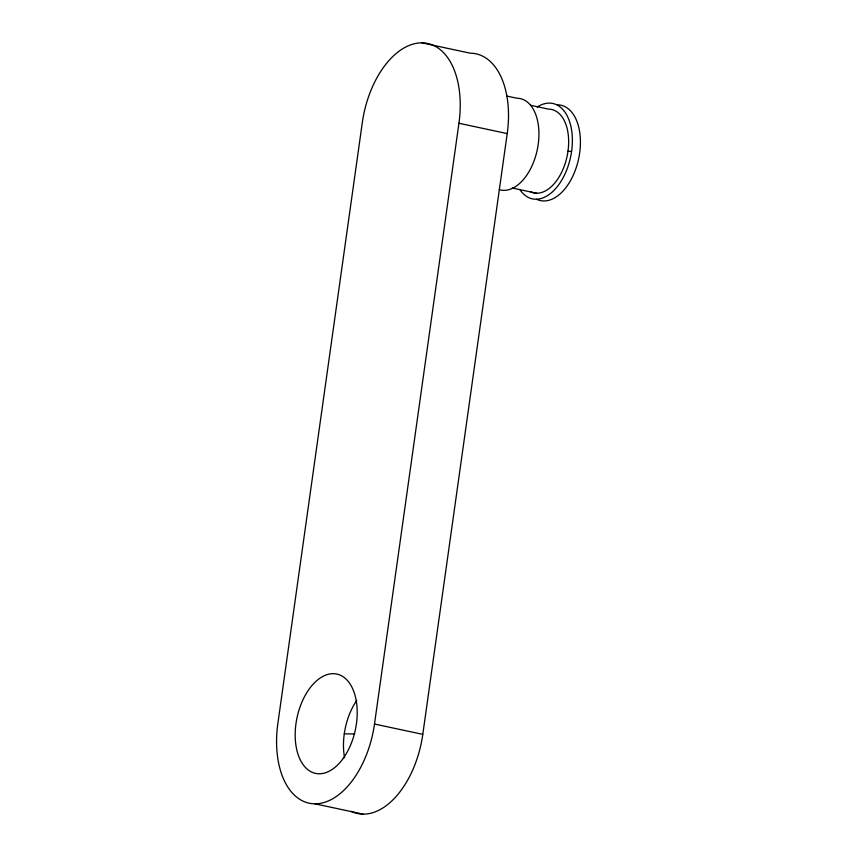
<?xml version="1.0" encoding="UTF-8"?>
<svg xmlns="http://www.w3.org/2000/svg" width="857" height="857" viewBox="0 0 857 857"><rect width="100%" height="100%" fill="white"/><g stroke="black" fill="none" stroke-linecap="round" stroke-linejoin="round"><path stroke-width="1.29" d="M314.926 803.823A81.276 47.66 -77.9 0 0 374.498 724.036L458.934 123.269A81.276 47.66 -77.9 0 0 421.88 42.85A81.276 47.66 -77.9 0 0 362.307 122.637L277.872 723.404A81.276 47.66 -77.9 0 0 314.926 803.823L363.218 814.15M351.091 811.343A81.276 47.66 -77.9 0 0 422.79 734.363L507.215 133.596A81.276 47.66 -77.9 0 0 470.161 53.177L421.88 42.85M567.634 151.335L571.587 151.368M344.278 733.849L354.777 733.913M506.583 96.027L516.878 98.234A46.739 27.403 -77.9 0 1 537.521 148.497A46.739 27.403 -77.9 0 1 499.203 189.622M530.483 105.272L548.512 109.118A42.668 25.024 -77.9 0 1 566.98 156.831A42.668 25.024 -77.9 0 1 530.322 191.754M458.934 123.269L507.215 133.596M512.229 187.994L536.686 193.232M374.498 724.036L422.79 734.363M537.2 107.05A48.763 28.592 -77.9 0 1 570.655 156.745A48.763 28.592 -77.9 0 1 519.953 189.74M557.404 104.833A48.763 28.592 -77.9 0 1 578.507 159.359A48.763 28.592 -77.9 0 1 536.621 199.274M344.578 757.77A50.799 29.791 -77.9 0 1 356.748 700.394M342.564 759.259A50.799 29.791 -77.9 0 0 340.797 675.412A50.799 29.791 -77.9 0 0 295.194 736.484A50.799 29.791 -77.9 0 0 342.564 759.259"/></g></svg>
